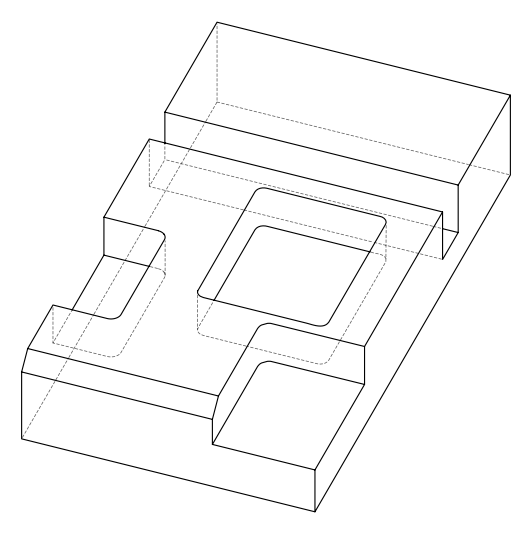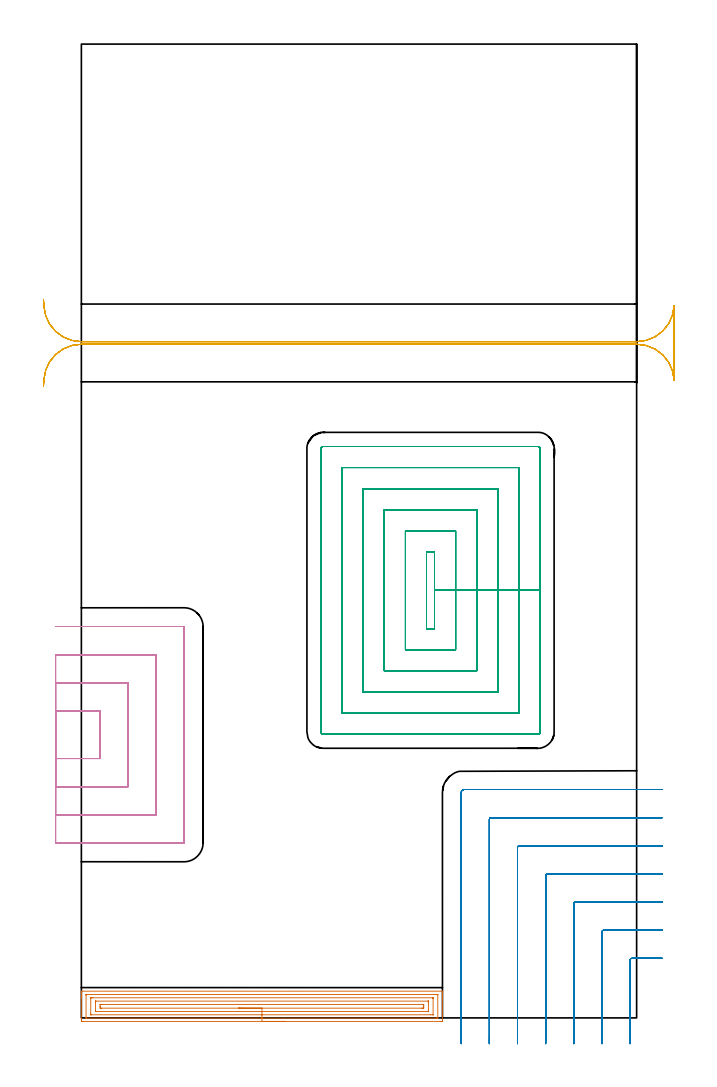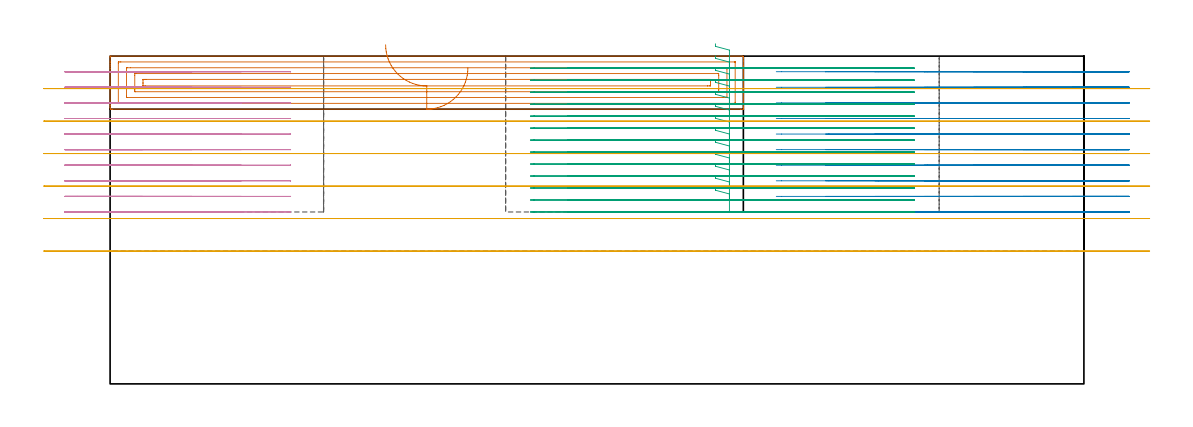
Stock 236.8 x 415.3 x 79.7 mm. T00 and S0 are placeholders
(PLAN: 5 operations, 4 tool changes, 92.2 min)
(1 AREA_MILL | FG_CHAMFER_SURFACE | UGT0205_001 | 6.41 min | 13377 mm3)
(2 MILL_CORNER_NOTCH_RECTANGULAR | CORNER_NOTCH_RECTANGULAR | NXT0201_012 | Follow Part, ap 4, ae 75% | 18.95 min | 329516 mm3)
(3 MILL_RECTANGULAR_POCKET | POCKET_RECTANGULAR_STRAIGHT | NXT0201_011 | Follow Part, ap 3, ae 75% | 41.75 min | 536670 mm3)
(4 MILL_SLOT | SLOT_PARTIAL_RECTANGULAR | NXT0201_012 | Follow Part, ap 4, ae 75% | 17.7 min | 211996 mm3)
(5 MILL_RECTANGULAR_SLOT | SLOT_RECTANGULAR | UGT0201_004 | Follow Part, ap 8, ae 75% | 7.41 min | 371661 mm3)
(TOOL UGT0205_001 | Chamfer Mill 20 x 3 x 45 deg. | D20 FL50 Z2)
(TOOL NXT0201_012 | ENDMILL 16mm [2P460-1600-NA 1630] | D16 FL38 Z6)
(TOOL NXT0201_011 | ENDMILL 12mm [2P460-1200-NA 1630] | D12 FL38 Z6)
(TOOL UGT0201_004 | End Mill 32 mm | D32 FL53 Z6)
(OP 1 AREA_MILL)
G17 G21 G94 G90
T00 M6
G54
G17 G0 G90 X87. Y-1.5 S1061 M3
G43 Z89.7 H0
Z76.8
G94 G1 X86.962 Z75.928 F250.
X86.848 Z75.064
X86.659 Z74.212
X86.397 Z73.38
X86.063 Z72.574
X85.66 Z71.8
X85.192 Z71.064
X84.661 Z70.372
X84.071 Z69.729
X83.428 Z69.14
X82.736 Z68.608
X82. Z68.14
X81.226 Z67.737
X80.42 Z67.403
X79.588 Z67.141
X78.737 Z66.952
X77.872 Z66.838
X77. Z66.8
X0.618
X0.277 Y-1.497 Z66.802
X0.01 Y-1.493 Z66.804
X0.006 Y-1.163 Z67.134
X0. Y-0.559 Z67.739
Y8.443 Z76.737
Y8.981 Z77.278
Y9.316 Z77.612
Y9.855 Z78.151
Y10.19 Z78.484
Y11.142 Z79.441
X0.003 Y11.273 Z79.565
X0.01 Y11.398 Z79.689
X0.171 Y11.4 Z79.7
X153.829
X153.99 Y11.397 Z79.688
X153.994 Y11.349 Z79.641
X153.998 Y11.272 Z79.564
X154. Y11.142 Z79.441
Y10.859 Z79.159
Y10.19 Z78.484
Y8.982 Z77.278
Y8.443 Z76.737
Y-1.163 Z67.134
X153.996 Y-1.436 Z66.861
X153.99 Y-1.492 Z66.805
X153.932 Y-1.499 Z66.799
X153.382 Y-1.5 Z66.8
X77.
Y-0.086 Z68.214
X2.196 Y-0.085 Z68.215
X2.053 Y-0.084 Z68.216
X2.019 Y-0.081 Z68.219
X2.01 Y-0.079 Z68.221
X2.006 Y-0.07 Z68.23
X2.003 Y-0.04 Z68.26
X2. Y0.106 Z68.406
Y9.712 Z78.012
X2.003 Y9.844 Z78.144
X2.007 Y9.949 Z78.249
X2.01 Y9.977 Z78.277
X2.022 Y9.98 Z78.28
X2.063 Y9.982 Z78.282
X2.405 Y9.985 Z78.285
X2.614 Y9.986 Z78.286
X151.804 Y9.985 Z78.285
X151.947 Y9.984 Z78.284
X151.981 Y9.981 Z78.281
X151.99 Y9.979 Z78.279
X151.994 Y9.97 Z78.27
X151.997 Y9.94 Z78.24
X152. Y9.794 Z78.094
Y0.188 Z68.488
X151.997 Y0.056 Z68.356
X151.993 Y-0.049 Z68.251
X151.99 Y-0.078 Z68.222
X151.978 Y-0.08 Z68.22
X151.937 Y-0.082 Z68.218
X151.595 Y-0.085 Z68.215
X151.387 Y-0.086 Z68.214
X77.
Y1.328 Z69.628
X4.192 Y1.329 Z69.629
X4.06 Y1.331 Z69.631
X4.024 Y1.333 Z69.633
X4.01 Y1.336 Z69.636
X4.007 Y1.346 Z69.646
X4.002 Y1.395 Z69.695
X4.001 Y1.457 Z69.757
X4. Y1.644 Z69.944
X4.001 Y8.443 Z76.743
X4.003 Y8.537 Z76.837
X4.006 Y8.559 Z76.859
X4.01 Y8.565 Z76.865
X4.018 Y8.567 Z76.867
X4.061 Y8.57 Z76.87
X4.192 Y8.571 Z76.871
X4.954
X149.809
X149.94 Y8.569 Z76.869
X149.976 Y8.567 Z76.867
X149.99 Y8.564 Z76.864
X149.993 Y8.554 Z76.854
X149.997 Y8.505 Z76.805
X149.999 Y8.443 Z76.743
X150. Y8.256 Z76.556
X149.999 Y1.457 Z69.757
X149.998 Y1.363 Z69.663
X149.994 Y1.341 Z69.641
X149.99 Y1.335 Z69.635
X149.983 Y1.332 Z69.632
X149.939 Y1.33 Z69.63
X149.809 Y1.329 Z69.629
X149.047 Y1.328 Z69.628
X77.
Y2.743 Z71.043
X6.139
X6.094 Y2.744 Z71.044
X6.048 Y2.746 Z71.046
X6.017 Y2.749 Z71.049
X6.01 Y2.785 Z71.085
X6. Y3.182 Z71.482
Y3.203 Z71.503
Y6.697 Z74.997
X6.008 Y7.122 Z75.422
X6.009 Y7.144 Z75.444
X6.036 Y7.15 Z75.45
X6.118 Y7.154 Z75.454
X6.243 Y7.156 Z75.456
X147.861 Y7.157 Z75.457
X147.906 Y7.156 Z75.456
X147.952 Y7.154 Z75.454
X147.983 Y7.151 Z75.451
X147.99 Y7.115 Z75.415
X148. Y6.718 Z75.018
Y6.697 Z74.997
Y3.225 Z71.525
Y3.203 Z71.503
X147.992 Y2.778 Z71.078
X147.991 Y2.756 Z71.056
X147.964 Y2.75 Z71.05
X147.883 Y2.746 Z71.046
X147.757 Y2.743 Z71.043
X77.
Y4.157 Z72.457
X8.576
X8.229 Y4.159 Z72.459
X8.055 Y4.162 Z72.462
X8.019 Y4.164 Z72.464
X8.01 Y4.187 Z72.487
X8.007 Y4.239 Z72.539
X8. Y4.72 Z73.02
Y4.95 Z73.25
X8.001 Y5.592 Z73.892
X8.006 Y5.685 Z73.985
X8.01 Y5.735 Z74.035
X8.051 Y5.737 Z74.037
X8.253 Y5.741 Z74.041
X8.658 Y5.743 Z74.043
X8.74
X145.424
X145.771 Y5.741 Z74.041
X145.945 Y5.738 Z74.038
X145.981 Y5.736 Z74.036
X145.99 Y5.713 Z74.013
X145.993 Y5.66 Z73.96
X146. Y5.18 Z73.48
Y4.95 Z73.25
X145.999 Y4.308 Z72.608
X145.994 Y4.215 Z72.515
X145.99 Y4.165 Z72.465
X145.949 Y4.163 Z72.463
X145.747 Y4.159 Z72.459
X145.342 Y4.157 Z72.457
X145.26
X77.
X76.129 Z72.495
X75.264 Z72.609
X74.412 Z72.798
X73.58 Z73.06
X72.774 Z73.394
X72. Z73.797
X71.264 Z74.265
X70.572 Z74.796
X69.929 Z75.386
X69.34 Z76.029
X68.809 Z76.721
X68.34 Z77.457
X67.937 Z78.231
X67.603 Z79.037
X67.341 Z79.869
X67.152 Z80.72
X67.038 Z81.585
X67. Z82.457
G0 Z89.7
M5
M2
(OP 2 MILL_CORNER_NOTCH_RECTANGULAR)
G17 G21 G94 G90
T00 M6
G54
G17 G0 G90 X247.8 Y25.4 S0 M3
G43 Z89.7 H1
Z75.91
G94 G1 X244.8 F250.
X234.794 F500.
G3 X234. Y24.606 R0.8
G1 Y-7.751
Y-8.
X233.989 Y-11. F250.
G0 Z89.7
X247.8 Y37.4
Z75.91
G1 X244.8
X222.795 F500.
G3 X222. Y36.605 R0.8
G1 Y-7.751
X221.999 Y-8.
X221.987 Y-11. F250.
G0 Z89.7
X247.8 Y49.4
Z75.91
G1 X244.8
X210.795 F500.
G3 X210. Y48.605 R0.8
G1 Y-7.751
X209.999 Y-8.
X209.984 Y-11. F250.
G0 Z89.7
X247.8 Y61.4
Z75.91
G1 X244.8
X198.795 F500.
G3 X198. Y60.605 R0.8
G1 Y-7.751
X197.999 Y-8.
X197.978 Y-11. F250.
G0 Z89.7
X247.8 Y73.4
Z75.91
G1 X244.8
X186.795 F500.
G3 X186. Y72.605 R0.8
G1 Y-7.751
G2 X185.999 Y-8. R24.
G1 X185.968 Y-11. F250.
G0 Z89.7
X247.8 Y85.4
Z75.91
G1 X244.8
X174.796 F500.
G3 X174. Y84.604 R0.8
G1 Y-7.751
G2 X173.997 Y-8. R12.
G1 X173.935 Y-10.999 F250.
G0 Z89.7
X247.8 Y97.4
Z75.91
G1 X244.8
X163.3 F500.
G3 X162. Y96.1 R1.3
G1 Y-7.751
Y-10.751 F250.
G0 Z89.7
X247.8 Y25.4
Z72.12
G1 X244.8
X234.794 F500.
G3 X234. Y24.606 R0.8
G1 Y-8.
Y-11. F250.
G0 Z89.7
X247.8 Y37.4
Z72.12
G1 X244.8
X222.795 F500.
G3 X222. Y36.606 R0.8
G1 Y-8.
Y-11. F250.
G0 Z89.7
X247.8 Y49.4
Z72.12
G1 X244.8
X210.795 F500.
G3 X210. Y48.605 R0.8
G1 Y-8.
Y-11. F250.
G0 Z89.7
X247.8 Y61.4
Z72.12
G1 X244.8
X198.795 F500.
G3 X198. Y60.605 R0.8
G1 Y-8.
Y-11. F250.
G0 Z89.7
X247.8 Y73.4
Z72.12
G1 X244.8
X186.795 F500.
G3 X186. Y72.605 R0.8
G1 Y-8.
Y-11. F250.
G0 Z89.7
X247.8 Y85.4
Z72.12
G1 X244.8
X174.796 F500.
G3 X174. Y84.604 R0.8
G1 Y-8.
Y-11. F250.
G0 Z89.7
X247.8 Y97.4
Z72.12
G1 X244.8
X163.3 F500.
G3 X162. Y96.1 R1.3
G1 Y-8.
Y-11. F250.
G0 Z89.7
X247.8 Y25.4
Z68.33
G1 X244.8
X234.794 F500.
G3 X234. Y24.606 R0.8
G1 Y-8.
Y-11. F250.
G0 Z89.7
X247.8 Y37.4
Z68.33
G1 X244.8
X222.795 F500.
G3 X222. Y36.606 R0.8
G1 Y-8.
Y-11. F250.
G0 Z89.7
X247.8 Y49.4
Z68.33
G1 X244.8
X210.795 F500.
G3 X210. Y48.605 R0.8
G1 Y-8.
Y-11. F250.
G0 Z89.7
X247.8 Y61.4
Z68.33
G1 X244.8
X198.795 F500.
G3 X198. Y60.605 R0.8
G1 Y-8.
Y-11. F250.
G0 Z89.7
X247.8 Y73.4
Z68.33
G1 X244.8
X186.795 F500.
G3 X186. Y72.605 R0.8
G1 Y-8.
Y-11. F250.
G0 Z89.7
X247.8 Y85.4
Z68.33
G1 X244.8
X174.796 F500.
G3 X174. Y84.604 R0.8
G1 Y-8.
Y-11. F250.
G0 Z89.7
X247.8 Y97.4
Z68.33
G1 X244.8
X163.3 F500.
G3 X162. Y96.1 R1.3
G1 Y-8.
Y-11. F250.
G0 Z89.7
X247.8 Y25.4
Z64.54
G1 X244.8
X234.794 F500.
G3 X234. Y24.606 R0.8
G1 Y-8.
Y-11. F250.
G0 Z89.7
X247.8 Y37.4
Z64.54
G1 X244.8
X222.795 F500.
G3 X222. Y36.606 R0.8
G1 Y-8.
Y-11. F250.
G0 Z89.7
X247.8 Y49.4
Z64.54
G1 X244.8
X210.795 F500.
G3 X210. Y48.605 R0.8
G1 Y-8.
Y-11. F250.
G0 Z89.7
X247.8 Y61.4
Z64.54
G1 X244.8
X198.795 F500.
G3 X198. Y60.605 R0.8
G1 Y-8.
Y-11. F250.
G0 Z89.7
X247.8 Y73.4
Z64.54
G1 X244.8
X186.795 F500.
G3 X186. Y72.605 R0.8
G1 Y-8.
Y-11. F250.
G0 Z89.7
X247.8 Y85.4
Z64.54
G1 X244.8
X174.796 F500.
G3 X174. Y84.604 R0.8
G1 Y-8.
Y-11. F250.
G0 Z89.7
X247.8 Y97.4
Z64.54
G1 X244.8
X163.3 F500.
G3 X162. Y96.1 R1.3
G1 Y-8.
Y-11. F250.
G0 Z89.7
X247.8 Y25.4
Z60.75
G1 X244.8
X234.794 F500.
G3 X234. Y24.606 R0.8
G1 Y-8.
Y-11. F250.
G0 Z89.7
X247.8 Y37.4
Z60.75
G1 X244.8
X222.795 F500.
G3 X222. Y36.606 R0.8
G1 Y-8.
Y-11. F250.
G0 Z89.7
X247.8 Y49.4
Z60.75
G1 X244.8
X210.795 F500.
G3 X210. Y48.605 R0.8
G1 Y-8.
Y-11. F250.
G0 Z89.7
X247.8 Y61.4
Z60.75
G1 X244.8
X198.795 F500.
G3 X198. Y60.605 R0.8
G1 Y-8.
Y-11. F250.
G0 Z89.7
X247.8 Y73.4
Z60.75
G1 X244.8
X186.795 F500.
G3 X186. Y72.605 R0.8
G1 Y-8.
Y-11. F250.
G0 Z89.7
X247.8 Y85.4
Z60.75
G1 X244.8
X174.796 F500.
G3 X174. Y84.604 R0.8
G1 Y-8.
Y-11. F250.
G0 Z89.7
X247.8 Y97.4
Z60.75
G1 X244.8
X163.3 F500.
G3 X162. Y96.1 R1.3
G1 Y-8.
Y-11. F250.
G0 Z89.7
X247.8 Y25.4
Z56.96
G1 X244.8
X234.794 F500.
G3 X234. Y24.606 R0.8
G1 Y-8.
Y-11. F250.
G0 Z89.7
X247.8 Y37.4
Z56.96
G1 X244.8
X222.795 F500.
G3 X222. Y36.606 R0.8
G1 Y-8.
Y-11. F250.
G0 Z89.7
X247.8 Y49.4
Z56.96
G1 X244.8
X210.795 F500.
G3 X210. Y48.605 R0.8
G1 Y-8.
Y-11. F250.
G0 Z89.7
X247.8 Y61.4
Z56.96
G1 X244.8
X198.795 F500.
G3 X198. Y60.605 R0.8
G1 Y-8.
Y-11. F250.
G0 Z89.7
X247.8 Y73.4
Z56.96
G1 X244.8
X186.795 F500.
G3 X186. Y72.605 R0.8
G1 Y-8.
Y-11. F250.
G0 Z89.7
X247.8 Y85.4
Z56.96
G1 X244.8
X174.796 F500.
G3 X174. Y84.604 R0.8
G1 Y-8.
Y-11. F250.
G0 Z89.7
X247.8 Y97.4
Z56.96
G1 X244.8
X163.3 F500.
G3 X162. Y96.1 R1.3
G1 Y-8.
Y-11. F250.
G0 Z89.7
X247.8 Y25.4
Z53.17
G1 X244.8
X234.794 F500.
G3 X234. Y24.606 R0.8
G1 Y-8.
Y-11. F250.
G0 Z89.7
X247.8 Y37.4
Z53.17
G1 X244.8
X222.795 F500.
G3 X222. Y36.606 R0.8
G1 Y-8.
Y-11. F250.
G0 Z89.7
X247.8 Y49.4
Z53.17
G1 X244.8
X210.795 F500.
G3 X210. Y48.605 R0.8
G1 Y-8.
Y-11. F250.
G0 Z89.7
X247.8 Y61.4
Z53.17
G1 X244.8
X198.795 F500.
G3 X198. Y60.605 R0.8
G1 Y-8.
Y-11. F250.
G0 Z89.7
X247.8 Y73.4
Z53.17
G1 X244.8
X186.795 F500.
G3 X186. Y72.605 R0.8
G1 Y-8.
Y-11. F250.
G0 Z89.7
X247.8 Y85.4
Z53.17
G1 X244.8
X174.796 F500.
G3 X174. Y84.604 R0.8
G1 Y-8.
Y-11. F250.
G0 Z89.7
X247.8 Y97.4
Z53.17
G1 X244.8
X163.3 F500.
G3 X162. Y96.1 R1.3
G1 Y-8.
Y-11. F250.
G0 Z89.7
X247.8 Y25.4
Z49.38
G1 X244.8
X234.794 F500.
G3 X234. Y24.606 R0.8
G1 Y-8.
Y-11. F250.
G0 Z89.7
X247.8 Y37.4
Z49.38
G1 X244.8
X222.795 F500.
G3 X222. Y36.606 R0.8
G1 Y-8.
Y-11. F250.
G0 Z89.7
X247.8 Y49.4
Z49.38
G1 X244.8
X210.795 F500.
G3 X210. Y48.605 R0.8
G1 Y-8.
Y-11. F250.
G0 Z89.7
X247.8 Y61.4
Z49.38
G1 X244.8
X198.795 F500.
G3 X198. Y60.605 R0.8
G1 Y-8.
Y-11. F250.
G0 Z89.7
X247.8 Y73.4
Z49.38
G1 X244.8
X186.795 F500.
G3 X186. Y72.605 R0.8
G1 Y-8.
Y-11. F250.
G0 Z89.7
X247.8 Y85.4
Z49.38
G1 X244.8
X174.796 F500.
G3 X174. Y84.604 R0.8
G1 Y-8.
Y-11. F250.
G0 Z89.7
X247.8 Y97.4
Z49.38
G1 X244.8
X163.3 F500.
G3 X162. Y96.1 R1.3
G1 Y-8.
Y-11. F250.
G0 Z89.7
X247.8 Y25.4
Z45.59
G1 X244.8
X234.794 F500.
G3 X234. Y24.606 R0.8
G1 Y-8.
Y-11. F250.
G0 Z89.7
X247.8 Y37.4
Z45.59
G1 X244.8
X222.795 F500.
G3 X222. Y36.606 R0.8
G1 Y-8.
Y-11. F250.
G0 Z89.7
X247.8 Y49.4
Z45.59
G1 X244.8
X210.795 F500.
G3 X210. Y48.605 R0.8
G1 Y-8.
Y-11. F250.
G0 Z89.7
X247.8 Y61.4
Z45.59
G1 X244.8
X198.795 F500.
G3 X198. Y60.605 R0.8
G1 Y-8.
Y-11. F250.
G0 Z89.7
X247.8 Y73.4
Z45.59
G1 X244.8
X186.795 F500.
G3 X186. Y72.605 R0.8
G1 Y-8.
Y-11. F250.
G0 Z89.7
X247.8 Y85.4
Z45.59
G1 X244.8
X174.796 F500.
G3 X174. Y84.604 R0.8
G1 Y-8.
Y-11. F250.
G0 Z89.7
X247.8 Y97.4
Z45.59
G1 X244.8
X163.3 F500.
G3 X162. Y96.1 R1.3
G1 Y-8.
Y-11. F250.
G0 Z89.7
X247.8 Y25.4
Z41.8
G1 X244.8
X234.794 F500.
G3 X234. Y24.606 R0.8
G1 Y-8.
Y-11. F250.
G0 Z89.7
X247.8 Y37.4
Z41.8
G1 X244.8
X222.795 F500.
G3 X222. Y36.606 R0.8
G1 Y-8.
Y-11. F250.
G0 Z89.7
X247.8 Y49.4
Z41.8
G1 X244.8
X210.795 F500.
G3 X210. Y48.605 R0.8
G1 Y-8.
Y-11. F250.
G0 Z89.7
X247.8 Y61.4
Z41.8
G1 X244.8
X198.795 F500.
G3 X198. Y60.605 R0.8
G1 Y-8.
Y-11. F250.
G0 Z89.7
X247.8 Y73.4
Z41.8
G1 X244.8
X186.795 F500.
G3 X186. Y72.605 R0.8
G1 Y-8.
Y-11. F250.
G0 Z89.7
X247.8 Y85.4
Z41.8
G1 X244.8
X174.796 F500.
G3 X174. Y84.604 R0.8
G1 Y-8.
Y-11. F250.
G0 Z89.7
X247.8 Y97.4
Z41.8
G1 X244.8
X163.3 F500.
G3 X162. Y96.1 R1.3
G1 Y-8.
Y-11. F250.
G0 Z89.7
M5
M2
(OP 3 MILL_RECTANGULAR_POCKET)
G17 G21 G94 G90
T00 M6
G54
G17 G0 G90 X147.2 Y168.326 S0 M3
G43 Z89.7 H1
Z82.7
G94 G1 Y166. Z82.077 F250.
X150.6 Z81.165
Y182.35 Z76.785
Y198.7 F500.
X147.2
Y166.
X150.6
Y182.35
X159.6
Y207.7
X138.2
Y157.
X159.6
Y182.35
X168.6
Y216.7
X129.2
Y148.
X168.6
Y182.35
X177.6
Y225.7
X120.2
Y139.
X177.6
Y182.35
X186.6
Y234.7
X111.2
Y130.
X186.6
Y182.35
X195.6
Y242.8
G3 X194.7 Y243.7 R0.9
G1 X103.1
G3 X102.2 Y242.8 R0.9
G1 Y121.9
G3 X103.1 Y121. R0.9
G1 X194.7
G3 X195.6 Y121.9 R0.9
G1 Y182.35
Y183.35
G0 X147.2 Y168.326 Z79.785
G1 Y166. Z79.161 F250.
X150.6 Z78.25
Y182.35 Z73.869
Y198.7 F500.
X147.2
Y166.
X150.6
Y182.35
X159.6
Y207.7
X138.2
Y157.
X159.6
Y182.35
X168.6
Y216.7
X129.2
Y148.
X168.6
Y182.35
X177.6
Y225.7
X120.2
Y139.
X177.6
Y182.35
X186.6
Y234.7
X111.2
Y130.
X186.6
Y182.35
X195.6
Y242.8
G3 X194.7 Y243.7 R0.9
G1 X103.1
G3 X102.2 Y242.8 R0.9
G1 Y121.9
G3 X103.1 Y121. R0.9
G1 X194.7
G3 X195.6 Y121.9 R0.9
G1 Y182.35
Y183.35
G0 X147.2 Y168.326 Z76.869
G1 Y166. Z76.246 F250.
X150.6 Z75.335
Y182.35 Z70.954
Y198.7 F500.
X147.2
Y166.
X150.6
Y182.35
X159.6
Y207.7
X138.2
Y157.
X159.6
Y182.35
X168.6
Y216.7
X129.2
Y148.
X168.6
Y182.35
X177.6
Y225.7
X120.2
Y139.
X177.6
Y182.35
X186.6
Y234.7
X111.2
Y130.
X186.6
Y182.35
X195.6
Y242.8
G3 X194.7 Y243.7 R0.9
G1 X103.1
G3 X102.2 Y242.8 R0.9
G1 Y121.9
G3 X103.1 Y121. R0.9
G1 X194.7
G3 X195.6 Y121.9 R0.9
G1 Y182.35
Y183.35
G0 X147.2 Y168.326 Z73.954
G1 Y166. Z73.33 F250.
X150.6 Z72.419
Y182.35 Z68.038
Y198.7 F500.
X147.2
Y166.
X150.6
Y182.35
X159.6
Y207.7
X138.2
Y157.
X159.6
Y182.35
X168.6
Y216.7
X129.2
Y148.
X168.6
Y182.35
X177.6
Y225.7
X120.2
Y139.
X177.6
Y182.35
X186.6
Y234.7
X111.2
Y130.
X186.6
Y182.35
X195.6
Y242.8
G3 X194.7 Y243.7 R0.9
G1 X103.1
G3 X102.2 Y242.8 R0.9
G1 Y121.9
G3 X103.1 Y121. R0.9
G1 X194.7
G3 X195.6 Y121.9 R0.9
G1 Y182.35
Y183.35
G0 X147.2 Y168.326 Z71.038
G1 Y166. Z70.415 F250.
X150.6 Z69.504
Y182.35 Z65.123
Y198.7 F500.
X147.2
Y166.
X150.6
Y182.35
X159.6
Y207.7
X138.2
Y157.
X159.6
Y182.35
X168.6
Y216.7
X129.2
Y148.
X168.6
Y182.35
X177.6
Y225.7
X120.2
Y139.
X177.6
Y182.35
X186.6
Y234.7
X111.2
Y130.
X186.6
Y182.35
X195.6
Y242.8
G3 X194.7 Y243.7 R0.9
G1 X103.1
G3 X102.2 Y242.8 R0.9
G1 Y121.9
G3 X103.1 Y121. R0.9
G1 X194.7
G3 X195.6 Y121.9 R0.9
G1 Y182.35
Y183.35
G0 X147.2 Y168.326 Z68.123
G1 Y166. Z67.5 F250.
X150.6 Z66.589
Y182.35 Z62.208
Y198.7 F500.
X147.2
Y166.
X150.6
Y182.35
X159.6
Y207.7
X138.2
Y157.
X159.6
Y182.35
X168.6
Y216.7
X129.2
Y148.
X168.6
Y182.35
X177.6
Y225.7
X120.2
Y139.
X177.6
Y182.35
X186.6
Y234.7
X111.2
Y130.
X186.6
Y182.35
X195.6
Y242.8
G3 X194.7 Y243.7 R0.9
G1 X103.1
G3 X102.2 Y242.8 R0.9
G1 Y121.9
G3 X103.1 Y121. R0.9
G1 X194.7
G3 X195.6 Y121.9 R0.9
G1 Y182.35
Y183.35
G0 X147.2 Y168.326 Z65.208
G1 Y166. Z64.584 F250.
X150.6 Z63.673
Y182.35 Z59.292
Y198.7 F500.
X147.2
Y166.
X150.6
Y182.35
X159.6
Y207.7
X138.2
Y157.
X159.6
Y182.35
X168.6
Y216.7
X129.2
Y148.
X168.6
Y182.35
X177.6
Y225.7
X120.2
Y139.
X177.6
Y182.35
X186.6
Y234.7
X111.2
Y130.
X186.6
Y182.35
X195.6
Y242.8
G3 X194.7 Y243.7 R0.9
G1 X103.1
G3 X102.2 Y242.8 R0.9
G1 Y121.9
G3 X103.1 Y121. R0.9
G1 X194.7
G3 X195.6 Y121.9 R0.9
G1 Y182.35
Y183.35
G0 X147.2 Y168.326 Z62.292
G1 Y166. Z61.669 F250.
X150.6 Z60.758
Y182.35 Z56.377
Y198.7 F500.
X147.2
Y166.
X150.6
Y182.35
X159.6
Y207.7
X138.2
Y157.
X159.6
Y182.35
X168.6
Y216.7
X129.2
Y148.
X168.6
Y182.35
X177.6
Y225.7
X120.2
Y139.
X177.6
Y182.35
X186.6
Y234.7
X111.2
Y130.
X186.6
Y182.35
X195.6
Y242.8
G3 X194.7 Y243.7 R0.9
G1 X103.1
G3 X102.2 Y242.8 R0.9
G1 Y121.9
G3 X103.1 Y121. R0.9
G1 X194.7
G3 X195.6 Y121.9 R0.9
G1 Y182.35
Y183.35
G0 X147.2 Y168.326 Z59.377
G1 Y166. Z58.754 F250.
X150.6 Z57.842
Y182.35 Z53.462
Y198.7 F500.
X147.2
Y166.
X150.6
Y182.35
X159.6
Y207.7
X138.2
Y157.
X159.6
Y182.35
X168.6
Y216.7
X129.2
Y148.
X168.6
Y182.35
X177.6
Y225.7
X120.2
Y139.
X177.6
Y182.35
X186.6
Y234.7
X111.2
Y130.
X186.6
Y182.35
X195.6
Y242.8
G3 X194.7 Y243.7 R0.9
G1 X103.1
G3 X102.2 Y242.8 R0.9
G1 Y121.9
G3 X103.1 Y121. R0.9
G1 X194.7
G3 X195.6 Y121.9 R0.9
G1 Y182.35
Y183.35
G0 X147.2 Y168.326 Z56.462
G1 Y166. Z55.838 F250.
X150.6 Z54.927
Y182.35 Z50.546
Y198.7 F500.
X147.2
Y166.
X150.6
Y182.35
X159.6
Y207.7
X138.2
Y157.
X159.6
Y182.35
X168.6
Y216.7
X129.2
Y148.
X168.6
Y182.35
X177.6
Y225.7
X120.2
Y139.
X177.6
Y182.35
X186.6
Y234.7
X111.2
Y130.
X186.6
Y182.35
X195.6
Y242.8
G3 X194.7 Y243.7 R0.9
G1 X103.1
G3 X102.2 Y242.8 R0.9
G1 Y121.9
G3 X103.1 Y121. R0.9
G1 X194.7
G3 X195.6 Y121.9 R0.9
G1 Y182.35
Y183.35
G0 X147.2 Y168.326 Z53.546
G1 Y166. Z52.923 F250.
X150.6 Z52.012
Y182.35 Z47.631
Y198.7 F500.
X147.2
Y166.
X150.6
Y182.35
X159.6
Y207.7
X138.2
Y157.
X159.6
Y182.35
X168.6
Y216.7
X129.2
Y148.
X168.6
Y182.35
X177.6
Y225.7
X120.2
Y139.
X177.6
Y182.35
X186.6
Y234.7
X111.2
Y130.
X186.6
Y182.35
X195.6
Y242.8
G3 X194.7 Y243.7 R0.9
G1 X103.1
G3 X102.2 Y242.8 R0.9
G1 Y121.9
G3 X103.1 Y121. R0.9
G1 X194.7
G3 X195.6 Y121.9 R0.9
G1 Y182.35
Y183.35
G0 X147.2 Y168.326 Z50.631
G1 Y166. Z50.007 F250.
X150.6 Z49.096
Y182.35 Z44.715
Y198.7 F500.
X147.2
Y166.
X150.6
Y182.35
X159.6
Y207.7
X138.2
Y157.
X159.6
Y182.35
X168.6
Y216.7
X129.2
Y148.
X168.6
Y182.35
X177.6
Y225.7
X120.2
Y139.
X177.6
Y182.35
X186.6
Y234.7
X111.2
Y130.
X186.6
Y182.35
X195.6
Y242.8
G3 X194.7 Y243.7 R0.9
G1 X103.1
G3 X102.2 Y242.8 R0.9
G1 Y121.9
G3 X103.1 Y121. R0.9
G1 X194.7
G3 X195.6 Y121.9 R0.9
G1 Y182.35
Y183.35
G0 X147.2 Y168.326 Z47.715
G1 Y166. Z47.092 F250.
X150.6 Z46.181
Y182.35 Z41.8
Y198.7 F500.
X147.2
Y166.
X150.6
Y182.35
X159.6
Y207.7
X138.2
Y157.
X159.6
Y182.35
X168.6
Y216.7
X129.2
Y148.
X168.6
Y182.35
X177.6
Y225.7
X120.2
Y139.
X177.6
Y182.35
X186.6
Y234.7
X111.2
Y130.
X186.6
Y182.35
X195.6
Y242.8
G3 X194.7 Y243.7 R0.9
G1 X103.1
G3 X102.2 Y242.8 R0.9
G1 Y121.9
G3 X103.1 Y121. R0.9
G1 X194.7
G3 X195.6 Y121.9 R0.9
G1 Y182.35
Y183.35
G0 Z89.7
M5
M2
(OP 4 MILL_SLOT)
G17 G21 G94 G90
T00 M6
G54
G17 G0 G90 X-11. Y110.6 S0 M3
G43 Z89.7 H1
Z75.91
G94 G1 X-8. F250.
X7.9 F500.
Y130.9
X-8.
X-11. F250.
Y98.6
X-8.
X19.9 F500.
Y142.9
X-8.
X-11. F250.
Y86.6
X-8.
X31.9 F500.
Y154.9
X-8.
X-11. F250.
Y74.6
X-8.
X43.8 F500.
X43.855 Y74.605
X43.895 Y74.645
X43.9 Y74.7
Y166.8
X43.895 Y166.855
X43.855 Y166.895
X43.8 Y166.9
X-8.
X-11. F250.
G0 Y110.6 Z72.12
G1 X-8.
X7.9 F500.
Y130.9
X-8.
X-11. F250.
Y98.6
X-8.
X19.9 F500.
Y142.9
X-8.
X-11. F250.
Y86.6
X-8.
X31.9 F500.
Y154.9
X-8.
X-11. F250.
Y74.6
X-8.
X43.8 F500.
X43.855 Y74.605
X43.895 Y74.645
X43.9 Y74.7
Y166.8
X43.895 Y166.855
X43.855 Y166.895
X43.8 Y166.9
X-8.
X-11. F250.
G0 Y110.6 Z68.33
G1 X-8.
X7.9 F500.
Y130.9
X-8.
X-11. F250.
Y98.6
X-8.
X19.9 F500.
Y142.9
X-8.
X-11. F250.
Y86.6
X-8.
X31.9 F500.
Y154.9
X-8.
X-11. F250.
Y74.6
X-8.
X43.8 F500.
X43.855 Y74.605
X43.895 Y74.645
X43.9 Y74.7
Y166.8
X43.895 Y166.855
X43.855 Y166.895
X43.8 Y166.9
X-8.
X-11. F250.
G0 Y110.6 Z64.54
G1 X-8.
X7.9 F500.
Y130.9
X-8.
X-11. F250.
Y98.6
X-8.
X19.9 F500.
Y142.9
X-8.
X-11. F250.
Y86.6
X-8.
X31.9 F500.
Y154.9
X-8.
X-11. F250.
Y74.6
X-8.
X43.8 F500.
X43.855 Y74.605
X43.895 Y74.645
X43.9 Y74.7
Y166.8
X43.895 Y166.855
X43.855 Y166.895
X43.8 Y166.9
X-8.
X-11. F250.
G0 Y110.6 Z60.75
G1 X-8.
X7.9 F500.
Y130.9
X-8.
X-11. F250.
Y98.6
X-8.
X19.9 F500.
Y142.9
X-8.
X-11. F250.
Y86.6
X-8.
X31.9 F500.
Y154.9
X-8.
X-11. F250.
Y74.6
X-8.
X43.8 F500.
X43.855 Y74.605
X43.895 Y74.645
X43.9 Y74.7
Y166.8
X43.895 Y166.855
X43.855 Y166.895
X43.8 Y166.9
X-8.
X-11. F250.
G0 Y110.6 Z56.96
G1 X-8.
X7.9 F500.
Y130.9
X-8.
X-11. F250.
Y98.6
X-8.
X19.9 F500.
Y142.9
X-8.
X-11. F250.
Y86.6
X-8.
X31.9 F500.
Y154.9
X-8.
X-11. F250.
Y74.6
X-8.
X43.8 F500.
X43.855 Y74.605
X43.895 Y74.645
X43.9 Y74.7
Y166.8
X43.895 Y166.855
X43.855 Y166.895
X43.8 Y166.9
X-8.
X-11. F250.
G0 Y110.6 Z53.17
G1 X-8.
X7.9 F500.
Y130.9
X-8.
X-11. F250.
Y98.6
X-8.
X19.9 F500.
Y142.9
X-8.
X-11. F250.
Y86.6
X-8.
X31.9 F500.
Y154.9
X-8.
X-11. F250.
Y74.6
X-8.
X43.8 F500.
X43.855 Y74.605
X43.895 Y74.645
X43.9 Y74.7
Y166.8
X43.895 Y166.855
X43.855 Y166.895
X43.8 Y166.9
X-8.
X-11. F250.
G0 Y110.6 Z49.38
G1 X-8.
X7.9 F500.
Y130.9
X-8.
X-11. F250.
Y98.6
X-8.
X19.9 F500.
Y142.9
X-8.
X-11. F250.
Y86.6
X-8.
X31.9 F500.
Y154.9
X-8.
X-11. F250.
Y74.6
X-8.
X43.8 F500.
X43.855 Y74.605
X43.895 Y74.645
X43.9 Y74.7
Y166.8
X43.895 Y166.855
X43.855 Y166.895
X43.8 Y166.9
X-8.
X-11. F250.
G0 Y110.6 Z45.59
G1 X-8.
X7.9 F500.
Y130.9
X-8.
X-11. F250.
Y98.6
X-8.
X19.9 F500.
Y142.9
X-8.
X-11. F250.
Y86.6
X-8.
X31.9 F500.
Y154.9
X-8.
X-11. F250.
Y74.6
X-8.
X43.8 F500.
X43.855 Y74.605
X43.895 Y74.645
X43.9 Y74.7
Y166.8
X43.895 Y166.855
X43.855 Y166.895
X43.8 Y166.9
X-8.
X-11. F250.
G0 Y110.6 Z41.8
G1 X-8.
X7.9 F500.
Y130.9
X-8.
X-11. F250.
Y98.6
X-8.
X19.9 F500.
Y142.9
X-8.
X-11. F250.
Y86.6
X-8.
X31.9 F500.
Y154.9
X-8.
X-11. F250.
Y74.6
X-8.
X43.8 F500.
X43.855 Y74.605
X43.895 Y74.645
X43.9 Y74.7
Y166.8
X43.895 Y166.855
X43.855 Y166.895
X43.8 Y166.9
X-8.
X-11. F250.
G0 Z89.7
M5
M2
(OP 5 MILL_RECTANGULAR_SLOT)
G17 G21 G94 G90
T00 M6
G54
G17 G0 G90 X-16.154 Y269.285 S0 M3
G43 Z89.7 H0
Z71.8
G94 G1 X-15.97 Y272.279 F250.
G2 X0. Y287.3 R16. F500.
G1 X236.8
G2 X252.79 Y271.866 R16.
G1 X252.8
Y303.834
X252.79
G2 X236.8 Y288.4 R16.
G1 X0.
G2 X-15.97 Y303.421 R16.
G1 X-16.154 Y306.415 F250.
G0 Y269.285 Z63.9
G1 X-15.97 Y272.279
G2 X0. Y287.3 R16. F500.
G1 X236.8
G2 X252.79 Y271.866 R16.
G1 Y303.834
G2 X236.8 Y288.4 R16.
G1 X0.
G2 X-15.97 Y303.421 R16.
G1 X-16.154 Y306.415 F250.
G0 Y269.285 Z56.
G1 X-15.97 Y272.279
G2 X0. Y287.3 R16. F500.
G1 X236.8
G2 X252.79 Y271.866 R16.
G1 Y303.834
G2 X236.8 Y288.4 R16.
G1 X0.
G2 X-15.97 Y303.421 R16.
G1 X-16.154 Y306.415 F250.
G0 Y269.285 Z48.1
G1 X-15.97 Y272.279
G2 X0. Y287.3 R16. F500.
G1 X236.8
G2 X252.79 Y271.866 R16.
G1 Y303.834
G2 X236.8 Y288.4 R16.
G1 X0.
G2 X-15.97 Y303.421 R16.
G1 X-16.154 Y306.415 F250.
G0 Y269.285 Z40.2
G1 X-15.97 Y272.279
G2 X0. Y287.3 R16. F500.
G1 X236.8
G2 X252.79 Y271.866 R16.
G1 Y303.834
G2 X236.8 Y288.4 R16.
G1 X0.
G2 X-15.97 Y303.421 R16.
G1 X-16.154 Y306.415 F250.
G0 Y269.285 Z32.3
G1 X-15.97 Y272.279
G2 X0. Y287.3 R16. F500.
G1 X236.8
G2 X252.79 Y271.866 R16.
G1 Y303.834
G2 X236.8 Y288.4 R16.
G1 X0.
G2 X-15.97 Y303.421 R16.
G1 X-16.154 Y306.415 F250.
G0 Z89.7
M5
M2
